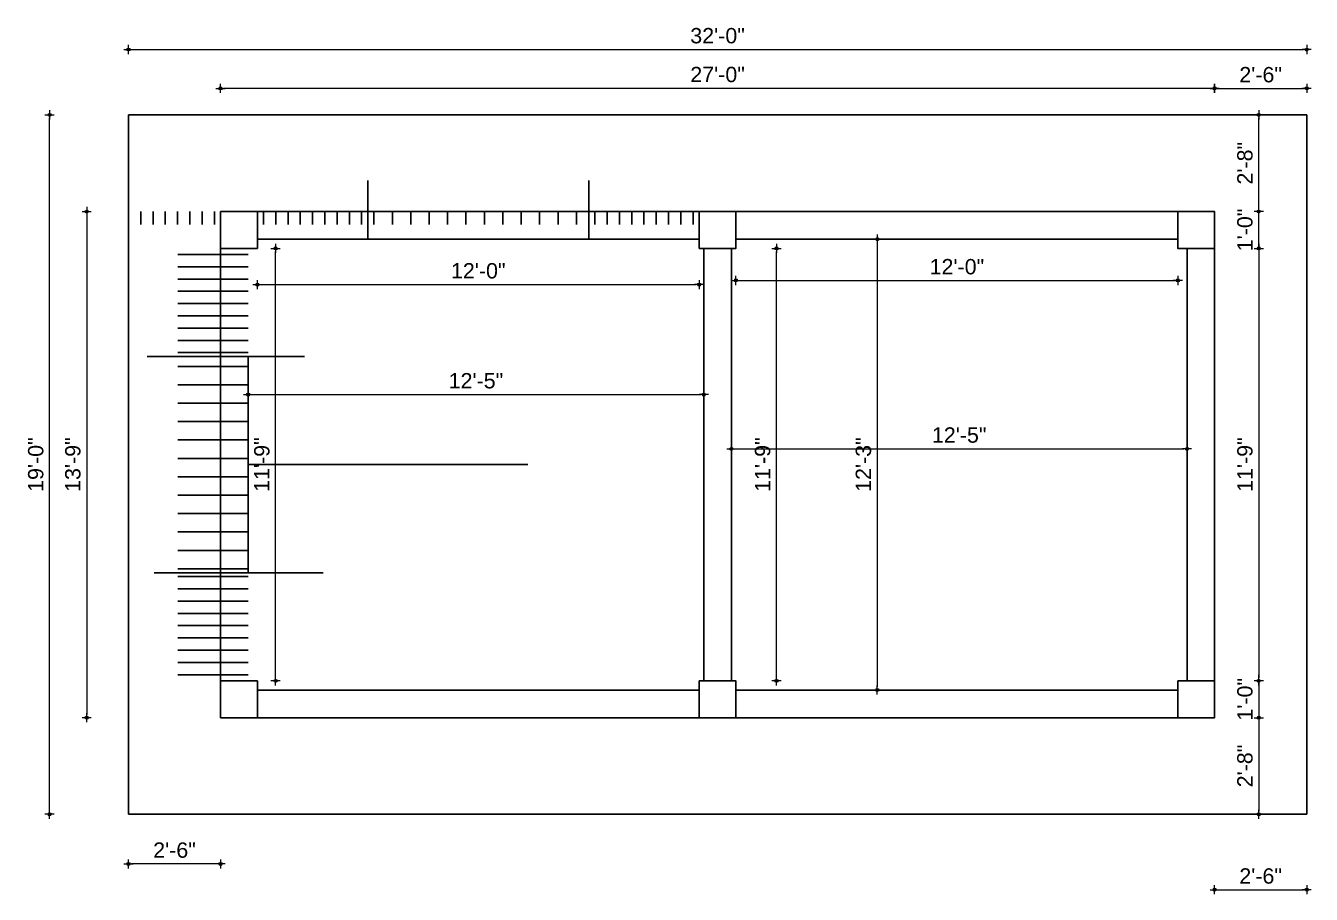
# Model space of a CAD drawing. Header units: inches. Extents: x 6312 to 8628, y -612 to 617.
# Drawn here: x 7019.3 to 7438.3, y 333.5 to 616.6 of the extents above; entities that cross this region are included whole.
import ezdxf

# ---------------------------------------------------------------- set-up
doc = ezdxf.new("R2010")
doc.units = ezdxf.units.IN
doc.header["$LTSCALE"] = 0.5
doc.header["$MEASUREMENT"] = 0
doc.header["$PDMODE"] = 66
doc.layers.add('hatch', color=9, linetype='Continuous', lineweight=0)
doc.layers.add('Toilet', color=7, linetype='Continuous', lineweight=25)
doc.styles.get("Standard").update_dxf_attribs({"font": 'arial.ttf'})
doc.dimstyles.new('S8', dxfattribs={"dimtxt": 5, "dimasz": 1, "dimexe": 6, "dimexo": 18, "dimgap": 1.9375, "dimtad": 1, "dimdec": 0, "dimzin": 3, "dimdsep": 46, "dimlunit": 4, "dimtxsty": 'Standard', "dimblk": 'dot 2', "dimcen": 12, "dimse1": 1, "dimse2": 1, "dimclrd": 1, "dimclre": 1, "dimclrt": 256, "dimadec": 0, "dimazin": 0, "dimtfac": 0.75, "dimtdec": 0, "dimtix": 1, "dimtmove": 1, "dimatfit": 3, "dimldrblk": 'DOT', "dimfxl": 1, "dimtolj": 1, "dimtzin": 0, "dimlwd": 9, "dimlwe": 9, "dimarcsym": 0})

# ---------------------------------------------------------------- blocks, each defined once
blk = doc.blocks.new('dot1')
at = {"layer": 'hatch'}
h = blk.add_hatch(color=256, dxfattribs=at)
edge = h.paths.add_edge_path()
edge.add_arc((0, 0), 1, 0, 360)
for p, q in [((3, 0), (-3, 0)), ((0, 3), (0, -3))]:
    blk.add_line(p, q, dxfattribs=at)
blk.add_circle((0, 0), 1, dxfattribs=at)
blk = doc.blocks.new('dot 2')
at = {"layer": 'hatch', "xscale": 0.5, "yscale": 0.5, "zscale": 0.5}
blk.add_blockref('dot1', (0, 0), dxfattribs=at)
blk = doc.blocks.new('*D1020')
at = {"layer": 'Defpoints', "color": 0, "transparency": 16777216}
for p in [(7240.29, 496.36), (7091.79, 473.54), (7240.29, 473.54)]:
    blk.add_point(p, dxfattribs=at)
at = {"layer": 'Toilet', "color": 1, "lineweight": 9, "transparency": 16777216}
blk.add_line((7092.79, 496.36), (7239.29, 496.36), dxfattribs=at)
at = {"layer": 'Toilet', "color": 1, "lineweight": 9, "transparency": 16777216, "rotation": 180}
blk.add_blockref('dot 2', (7091.79, 496.36), dxfattribs=at)
at = {"layer": 'Toilet', "color": 1, "lineweight": 9, "transparency": 16777216}
blk.add_blockref('dot 2', (7240.29, 496.36), dxfattribs=at)
at = {"layer": 'Toilet', "transparency": 16777216, "insert": (7166.04, 500.85), "char_height": 5, "attachment_point": 5}
blk.add_mtext('\\A1;12\'-5"', dxfattribs=at)
blk = doc.blocks.new('_Dot')
at = {"color": 0, "linetype": 'ByBlock', "lineweight": -2}
blk.add_line((-0.5, 0), (-1, 0), dxfattribs=at)
at = {"color": 0, "linetype": 'ByBlock', "const_width": 0.5}
blk.add_lwpolyline([(-0.25, 0, 1), (0.25, 0, 1)], format="xyb", close=True, dxfattribs=at)
blk = doc.blocks.new('*D1021')
at = {"layer": 'Defpoints', "color": 0, "transparency": 16777216}
for p in [(7397.79, 478.66), (7249.29, 473.54), (7397.79, 473.54)]:
    blk.add_point(p, dxfattribs=at)
at = {"layer": 'Toilet', "color": 1, "lineweight": 9, "transparency": 16777216}
blk.add_line((7250.29, 478.66), (7396.79, 478.66), dxfattribs=at)
at = {"layer": 'Toilet', "color": 1, "lineweight": 9, "transparency": 16777216, "rotation": 180}
blk.add_blockref('dot 2', (7249.29, 478.66), dxfattribs=at)
at = {"layer": 'Toilet', "color": 1, "lineweight": 9, "transparency": 16777216}
blk.add_blockref('dot 2', (7397.79, 478.66), dxfattribs=at)
at = {"layer": 'Toilet', "transparency": 16777216, "insert": (7323.54, 483.15), "char_height": 5, "attachment_point": 5}
blk.add_mtext('\\A1;12\'-5"', dxfattribs=at)
blk = doc.blocks.new('*D1022')
at = {"layer": 'Defpoints', "color": 0, "transparency": 16777216}
for p in [(7322.79, 547.04), (7296.83, 400.04), (7322.79, 400.04)]:
    blk.add_point(p, dxfattribs=at)
at = {"layer": 'Toilet', "color": 1, "lineweight": 9, "transparency": 16777216}
blk.add_line((7296.83, 546.04), (7296.83, 401.04), dxfattribs=at)
for p, rotation in [((7296.83, 547.04), 90), ((7296.83, 400.04), 270)]:
    blk.add_blockref('dot 2', p, dxfattribs=dict(at, rotation=rotation))
at = {"layer": 'Toilet', "transparency": 16777216, "insert": (7292.34, 473.54), "char_height": 5, "attachment_point": 5, "rotation": 90}
blk.add_mtext('\\A1;12\'-3"', dxfattribs=at)
blk = doc.blocks.new('*D1023')
at = {"layer": 'Defpoints', "color": 0, "transparency": 16777216}
for p in [(7082.79, 596.19), (7082.79, 556.04), (7406.79, 556.04)]:
    blk.add_point(p, dxfattribs=at)
at = {"layer": 'Toilet', "color": 1, "lineweight": 9, "transparency": 16777216}
blk.add_line((7405.79, 596.19), (7083.79, 596.19), dxfattribs=at)
at = {"layer": 'Toilet', "color": 1, "lineweight": 9, "transparency": 16777216, "rotation": 180}
blk.add_blockref('dot 2', (7082.79, 596.19), dxfattribs=at)
at = {"layer": 'Toilet', "color": 1, "lineweight": 9, "transparency": 16777216}
blk.add_blockref('dot 2', (7406.79, 596.19), dxfattribs=at)
at = {"layer": 'Toilet', "transparency": 16777216, "insert": (7244.79, 600.68), "char_height": 5, "attachment_point": 5}
blk.add_mtext('\\A1;27\'-0"', dxfattribs=at)
blk = doc.blocks.new('*D1024')
at = {"layer": 'Defpoints', "color": 0, "transparency": 16777216}
for p in [(7082.79, 556.04), (7039.17, 391.04), (7082.79, 391.04)]:
    blk.add_point(p, dxfattribs=at)
at = {"layer": 'Toilet', "color": 1, "lineweight": 9, "transparency": 16777216}
blk.add_line((7039.17, 555.04), (7039.17, 392.04), dxfattribs=at)
for p, rotation in [((7039.17, 556.04), 90), ((7039.17, 391.04), 270)]:
    blk.add_blockref('dot 2', p, dxfattribs=dict(at, rotation=rotation))
at = {"layer": 'Toilet', "transparency": 16777216, "insert": (7034.68, 473.54), "char_height": 5, "attachment_point": 5, "rotation": 90}
blk.add_mtext('\\A1;13\'-9"', dxfattribs=at)
blk = doc.blocks.new('*D1025')
at = {"layer": 'Defpoints', "color": 0, "transparency": 16777216}
for p in [(7406.79, 544.04), (7406.79, 403.04), (7421.17, 403.04)]:
    blk.add_point(p, dxfattribs=at)
at = {"layer": 'Toilet', "color": 1, "lineweight": 9, "transparency": 16777216}
blk.add_line((7421.17, 543.04), (7421.17, 404.04), dxfattribs=at)
for p, rotation in [((7421.17, 544.04), 90), ((7421.17, 403.04), 270)]:
    blk.add_blockref('dot 2', p, dxfattribs=dict(at, rotation=rotation))
at = {"layer": 'Toilet', "transparency": 16777216, "insert": (7416.68, 473.54), "char_height": 5, "attachment_point": 5, "rotation": 90}
blk.add_mtext('\\A1;11\'-9"', dxfattribs=at)
blk = doc.blocks.new('*D1026')
at = {"layer": 'Defpoints', "color": 0, "transparency": 16777216}
for p in [(7436.79, 608.85), (7052.79, 587.54), (7436.79, 587.54)]:
    blk.add_point(p, dxfattribs=at)
at = {"layer": 'Toilet', "color": 1, "lineweight": 9, "transparency": 16777216}
blk.add_line((7053.79, 608.85), (7435.79, 608.85), dxfattribs=at)
at = {"layer": 'Toilet', "color": 1, "lineweight": 9, "transparency": 16777216, "rotation": 180}
blk.add_blockref('dot 2', (7052.79, 608.85), dxfattribs=at)
at = {"layer": 'Toilet', "color": 1, "lineweight": 9, "transparency": 16777216}
blk.add_blockref('dot 2', (7436.79, 608.85), dxfattribs=at)
at = {"layer": 'Toilet', "transparency": 16777216, "insert": (7244.79, 613.34), "char_height": 5, "attachment_point": 5}
blk.add_mtext('\\A1;32\'-0"', dxfattribs=at)
blk = doc.blocks.new('*D1027')
at = {"layer": 'Defpoints', "color": 0, "transparency": 16777216}
for p in [(7027.07, 587.54), (7052.79, 587.54), (7052.79, 359.54)]:
    blk.add_point(p, dxfattribs=at)
at = {"layer": 'Toilet', "color": 1, "lineweight": 9, "transparency": 16777216}
blk.add_line((7027.07, 360.54), (7027.07, 586.54), dxfattribs=at)
for p, rotation in [((7027.07, 587.54), 90), ((7027.07, 359.54), 270)]:
    blk.add_blockref('dot 2', p, dxfattribs=dict(at, rotation=rotation))
at = {"layer": 'Toilet', "transparency": 16777216, "insert": (7022.58, 473.54), "char_height": 5, "attachment_point": 5, "rotation": 90}
blk.add_mtext('\\A1;19\'-0"', dxfattribs=at)
blk = doc.blocks.new('*D1028')
at = {"layer": 'Defpoints', "color": 0, "transparency": 16777216}
for p in [(7094.79, 547.04), (7238.79, 547.04), (7238.79, 532.21)]:
    blk.add_point(p, dxfattribs=at)
at = {"layer": 'Toilet', "color": 1, "lineweight": 9, "transparency": 16777216}
blk.add_line((7095.79, 532.21), (7237.79, 532.21), dxfattribs=at)
at = {"layer": 'Toilet', "color": 1, "lineweight": 9, "transparency": 16777216, "rotation": 180}
blk.add_blockref('dot 2', (7094.79, 532.21), dxfattribs=at)
at = {"layer": 'Toilet', "color": 1, "lineweight": 9, "transparency": 16777216}
blk.add_blockref('dot 2', (7238.79, 532.21), dxfattribs=at)
at = {"layer": 'Toilet', "transparency": 16777216, "insert": (7166.79, 536.7), "char_height": 5, "attachment_point": 5}
blk.add_mtext('\\A1;12\'-0"', dxfattribs=at)
blk = doc.blocks.new('*D1030')
at = {"layer": 'Defpoints', "color": 0, "transparency": 16777216}
for p in [(7249.29, 544.04), (7263.99, 544.04), (7249.29, 403.04)]:
    blk.add_point(p, dxfattribs=at)
at = {"layer": 'Toilet', "color": 1, "lineweight": 9, "transparency": 16777216}
blk.add_line((7263.99, 404.04), (7263.99, 543.04), dxfattribs=at)
for p, rotation in [((7263.99, 544.04), 90), ((7263.99, 403.04), 270)]:
    blk.add_blockref('dot 2', p, dxfattribs=dict(at, rotation=rotation))
at = {"layer": 'Toilet', "transparency": 16777216, "insert": (7259.5, 473.54), "char_height": 5, "attachment_point": 5, "rotation": 90}
blk.add_mtext('\\A1;11\'-9"', dxfattribs=at)
blk = doc.blocks.new('*D1071')
at = {"layer": 'Defpoints', "color": 0, "transparency": 16777216}
for p in [(7406.79, 556.04), (7421.17, 556.04), (7406.79, 544.04)]:
    blk.add_point(p, dxfattribs=at)
at = {"layer": 'Toilet', "color": 1, "lineweight": 9, "transparency": 16777216}
for p, q in [((7421.17, 557.04), (7421.17, 558.04)), ((7421.17, 544.04), (7421.17, 556.04)), ((7421.17, 543.04), (7421.17, 542.04))]:
    blk.add_line(p, q, dxfattribs=at)
for p, rotation in [((7421.17, 556.04), 270), ((7421.17, 544.04), 90)]:
    blk.add_blockref('dot 2', p, dxfattribs=dict(at, rotation=rotation))
at = {"layer": 'Toilet', "transparency": 16777216, "insert": (7416.68, 550.04), "char_height": 5, "attachment_point": 5, "rotation": 90}
blk.add_mtext('\\A1;1\'-0"', dxfattribs=at)
blk = doc.blocks.new('*D1072')
at = {"layer": 'Defpoints', "color": 0, "transparency": 16777216}
for p in [(7421.17, 587.54), (7436.79, 587.54), (7406.79, 556.04)]:
    blk.add_point(p, dxfattribs=at)
at = {"layer": 'Toilet', "color": 1, "lineweight": 9, "transparency": 16777216}
blk.add_line((7421.17, 557.04), (7421.17, 586.54), dxfattribs=at)
for p, rotation in [((7421.17, 587.54), 90), ((7421.17, 556.04), 270)]:
    blk.add_blockref('dot 2', p, dxfattribs=dict(at, rotation=rotation))
at = {"layer": 'Toilet', "transparency": 16777216, "insert": (7416.68, 571.79), "char_height": 5, "attachment_point": 5, "rotation": 90}
blk.add_mtext('\\A1;2\'-8"', dxfattribs=at)
blk = doc.blocks.new('*D1073')
at = {"layer": 'Defpoints', "color": 0, "transparency": 16777216}
for p in [(7406.79, 403.04), (7406.79, 391.04), (7421.17, 391.04)]:
    blk.add_point(p, dxfattribs=at)
at = {"layer": 'Toilet', "color": 1, "lineweight": 9, "transparency": 16777216}
for p, q in [((7421.17, 404.04), (7421.17, 405.04)), ((7421.17, 403.04), (7421.17, 391.04)), ((7421.17, 390.04), (7421.17, 389.04))]:
    blk.add_line(p, q, dxfattribs=at)
for p, rotation in [((7421.17, 403.04), 270), ((7421.17, 391.04), 90)]:
    blk.add_blockref('dot 2', p, dxfattribs=dict(at, rotation=rotation))
at = {"layer": 'Toilet', "transparency": 16777216, "insert": (7416.68, 397.04), "char_height": 5, "attachment_point": 5, "rotation": 90}
blk.add_mtext('\\A1;1\'-0"', dxfattribs=at)
blk = doc.blocks.new('*D1074')
at = {"layer": 'Defpoints', "color": 0, "transparency": 16777216}
for p in [(7406.79, 391.04), (7421.17, 359.54), (7436.79, 359.54)]:
    blk.add_point(p, dxfattribs=at)
at = {"layer": 'Toilet', "color": 1, "lineweight": 9, "transparency": 16777216}
blk.add_line((7421.17, 390.04), (7421.17, 360.54), dxfattribs=at)
for p, rotation in [((7421.17, 391.04), 90), ((7421.17, 359.54), 270)]:
    blk.add_blockref('dot 2', p, dxfattribs=dict(at, rotation=rotation))
at = {"layer": 'Toilet', "transparency": 16777216, "insert": (7416.68, 375.29), "char_height": 5, "attachment_point": 5, "rotation": 90}
blk.add_mtext('\\A1;2\'-8"', dxfattribs=at)
blk = doc.blocks.new('*D1076')
at = {"layer": 'Defpoints', "color": 0, "transparency": 16777216}
for p in [(7052.79, 391.04), (7082.79, 391.04), (7052.79, 343.35)]:
    blk.add_point(p, dxfattribs=at)
at = {"layer": 'Toilet', "color": 1, "lineweight": 9, "transparency": 16777216}
blk.add_line((7081.79, 343.35), (7053.79, 343.35), dxfattribs=at)
at = {"layer": 'Toilet', "color": 1, "lineweight": 9, "transparency": 16777216, "rotation": 180}
blk.add_blockref('dot 2', (7052.79, 343.35), dxfattribs=at)
at = {"layer": 'Toilet', "color": 1, "lineweight": 9, "transparency": 16777216}
blk.add_blockref('dot 2', (7082.79, 343.35), dxfattribs=at)
at = {"layer": 'Toilet', "transparency": 16777216, "insert": (7067.79, 347.84), "char_height": 5, "attachment_point": 5}
blk.add_mtext('\\A1;2\'-6"', dxfattribs=at)

msp = doc.modelspace()

# ---------------------------------------------------------------- linework, layer by layer
at = {"layer": 'Toilet'}
for p, q in [((7052.79, 587.54), (7436.79, 587.54)), ((7052.79, 359.54), (7052.79, 587.54)), ((7436.79, 587.54), (7436.79, 359.54)), ((7130.79, 547.04), (7130.79, 566.14)), ((7202.79, 547.04), (7202.79, 566.14)), ((7056.79, 556.04), (7056.79, 551.8)), ((7060.79, 556.04), (7060.79, 551.8)), ((7064.79, 556.04), (7064.79, 551.8)), ((7068.79, 556.04), (7068.79, 551.8)), ((7072.79, 556.04), (7072.79, 551.8)), ((7076.79, 556.04), (7076.79, 551.8)), ((7080.79, 556.04), (7080.79, 551.8)), ((7094.79, 556.04), (7238.79, 556.04)), ((7096.79, 556.04), (7096.79, 551.8)), ((7100.79, 556.04), (7100.79, 551.8)), ((7104.79, 556.04), (7104.79, 551.8)), ((7108.79, 556.04), (7108.79, 551.8)), ((7112.79, 556.04), (7112.79, 551.8)), ((7116.79, 556.04), (7116.79, 551.8)), ((7120.79, 556.04), (7120.79, 551.8)), ((7124.79, 556.04), (7124.79, 551.8)), ((7128.79, 556.04), (7128.79, 551.8)), ((7132.79, 556.04), (7132.79, 551.8)), ((7138.79, 556.04), (7138.79, 551.8)), ((7144.79, 556.04), (7144.79, 551.8)), ((7150.79, 556.04), (7150.79, 551.8)), ((7156.79, 556.04), (7156.79, 551.8)), ((7162.79, 556.04), (7162.79, 551.8)), ((7168.79, 556.04), (7168.79, 551.8)), ((7174.79, 556.04), (7174.79, 551.8)), ((7180.79, 556.04), (7180.79, 551.8)), ((7186.79, 556.04), (7186.79, 551.8)), ((7192.79, 556.04), (7192.79, 551.8)), ((7198.79, 556.04), (7198.79, 551.8)), ((7204.79, 556.04), (7204.79, 551.8)), ((7208.79, 556.04), (7208.79, 551.8)), ((7212.79, 556.04), (7212.79, 551.8)), ((7216.79, 556.04), (7216.79, 551.8)), ((7220.79, 556.04), (7220.79, 551.8)), ((7224.79, 556.04), (7224.79, 551.8)), ((7228.79, 556.04), (7228.79, 551.8)), ((7232.79, 556.04), (7232.79, 551.8)), ((7236.79, 556.04), (7236.79, 551.8)), ((7250.79, 556.04), (7394.79, 556.04)), ((7094.79, 547.04), (7238.79, 547.04)), ((7250.79, 547.04), (7394.79, 547.04)), ((7091.79, 542.04), (7068.92, 542.04)), ((7082.79, 403.04), (7082.79, 544.04)), ((7082.79, 544.04), (7088.79, 544.04)), ((7240.29, 403.04), (7240.29, 544.04)), ((7249.29, 403.04), (7249.29, 544.04)), ((7397.79, 544.04), (7397.79, 403.04)), ((7406.79, 544.04), (7406.79, 403.04)), ((7091.79, 538.04), (7068.92, 538.04)), ((7091.79, 534.04), (7068.92, 534.04)), ((7091.79, 530.04), (7068.92, 530.04)), ((7091.79, 526.04), (7068.92, 526.04)), ((7091.79, 522.04), (7068.92, 522.04)), ((7091.79, 518.04), (7068.92, 518.04)), ((7091.79, 514.04), (7068.92, 514.04)), ((7058.87, 508.79), (7110.18, 508.79)), ((7091.79, 510.04), (7068.92, 510.04)), ((7091.79, 508.79), (7091.79, 438.29)), ((7091.79, 505.57), (7068.92, 505.57)), ((7091.79, 499.57), (7068.92, 499.57)), ((7091.79, 493.57), (7068.92, 493.57)), ((7091.79, 487.57), (7068.92, 487.57)), ((7091.79, 481.57), (7068.92, 481.57)), ((7091.79, 475.57), (7068.92, 475.57)), ((7091.79, 473.54), (7182.96, 473.54)), ((7091.79, 469.57), (7068.92, 469.57)), ((7091.79, 463.57), (7068.92, 463.57)), ((7091.79, 457.57), (7068.92, 457.57)), ((7091.79, 451.57), (7068.92, 451.57)), ((7091.79, 445.57), (7068.92, 445.57)), ((7116.27, 438.29), (7061.15, 438.29)), ((7091.79, 439.57), (7068.92, 439.57)), ((7091.79, 437.04), (7068.92, 437.04)), ((7091.79, 433.04), (7068.92, 433.04)), ((7091.79, 429.04), (7068.92, 429.04)), ((7091.79, 425.04), (7068.92, 425.04)), ((7091.79, 421.04), (7068.92, 421.04)), ((7091.79, 417.04), (7068.92, 417.04)), ((7091.79, 413.04), (7068.92, 413.04)), ((7091.79, 409.04), (7068.92, 409.04)), ((7091.79, 405.04), (7068.92, 405.04)), ((7094.79, 400.04), (7238.79, 400.04)), ((7250.79, 400.04), (7394.79, 400.04)), ((7094.79, 391.04), (7238.79, 391.04)), ((7250.79, 391.04), (7394.79, 391.04)), ((7052.79, 359.54), (7436.79, 359.54))]:
    msp.add_line(p, q, dxfattribs=at)
for points in [[(7082.79, 556.04), (7094.79, 556.04), (7094.79, 544.04), (7082.79, 544.04)], [(7238.79, 556.04), (7250.79, 556.04), (7250.79, 544.04), (7238.79, 544.04)], [(7394.79, 556.04), (7406.79, 556.04), (7406.79, 544.04), (7394.79, 544.04)], [(7082.79, 403.04), (7094.79, 403.04), (7094.79, 391.04), (7082.79, 391.04)], [(7238.79, 403.04), (7250.79, 403.04), (7250.79, 391.04), (7238.79, 391.04)], [(7394.79, 403.04), (7406.79, 403.04), (7406.79, 391.04), (7394.79, 391.04)]]:
    msp.add_lwpolyline(points, close=True, dxfattribs=at)

# ---------------------------------------------------------------- dimensions: what is measured, and where the dimension line sits
for base, p1, p2, picture, middle in [((7436.79, 608.85), (7052.79, 587.54), (7436.79, 587.54), '*D1026', (7244.79, 613.34)), ((7082.79, 596.19), (7406.79, 556.04), (7082.79, 556.04), '*D1023', (7244.79, 600.68)), ((7238.79, 532.21), (7094.79, 547.04), (7238.79, 547.04), '*D1028', (7166.79, 536.7)), ((7240.291365, 496.36408553), (7091.791365, 473.53658489), (7240.291365, 473.53658489), '*D1020', (7166.041365, 500.85445047)), ((7397.791365, 478.66439199), (7249.291365, 473.53658489), (7397.791365, 473.53658489), '*D1021', (7323.541365, 483.15475692)), ((7052.79, 343.35), (7082.79, 391.04), (7052.79, 391.04), '*D1076', (7067.79, 347.84))]:
    dim = msp.add_linear_dim(base=base, p1=p1, p2=p2, dimstyle='S8', override={"dimfxl": 2, "dimfxlon": 1, "dimarcsym": 1}, dxfattribs=at)
    dim.commit()
    dim.dimension.update_dxf_attribs({"geometry": picture, "text_midpoint": middle})
for base, p1, p2 in [((7436.79, 596.19), (7406.79, 556.04), (7436.79, 556.04)), ((7394.79, 533.59), (7250.79, 547.04), (7394.79, 547.04)), ((7436.79, 334.96), (7406.79, 391.04), (7436.79, 391.04))]:
    msp.add_linear_dim(base=base, p1=p1, p2=p2, dimstyle='S8', override={"dimfxl": 2, "dimfxlon": 1, "dimarcsym": 1}, dxfattribs=at).render()
for base, p1, p2, picture, middle in [((7027.07, 587.54), (7052.79, 359.54), (7052.79, 587.54), '*D1027', (7022.58, 473.54)), ((7421.17003879, 587.53658489), (7406.791365, 556.03658489), (7436.791365, 587.53658489), '*D1072', (7416.67967385, 571.78658489)), ((7039.17, 391.04), (7082.79, 556.04), (7082.79, 391.04), '*D1024', (7034.68, 473.54)), ((7421.17, 556.04), (7406.79, 544.04), (7406.79, 556.04), '*D1071', (7416.68, 550.04)), ((7263.99, 544.04), (7249.29, 403.04), (7249.29, 544.04), '*D1030', (7259.5, 473.54)), ((7296.83, 400.04), (7322.79, 547.04), (7322.79, 400.04), '*D1022', (7292.34, 473.54)), ((7421.17, 403.04), (7406.79, 544.04), (7406.79, 403.04), '*D1025', (7416.68, 473.54)), ((7421.17, 391.04), (7406.79, 403.04), (7406.79, 391.04), '*D1073', (7416.68, 397.04)), ((7421.17003879, 359.53658489), (7406.791365, 391.03658489), (7436.791365, 359.53658489), '*D1074', (7416.67967385, 375.28658489))]:
    dim = msp.add_linear_dim(base=base, p1=p1, p2=p2, angle=90, dimstyle='S8', override={"dimfxl": 2, "dimfxlon": 1, "dimarcsym": 1}, dxfattribs=at)
    dim.commit()
    dim.dimension.update_dxf_attribs({"geometry": picture, "text_midpoint": middle})
msp.add_linear_dim(base=(7100.72, 544.04), p1=(7091.79, 403.04), p2=(7091.79, 544.04), angle=90, dimstyle='S8', override={"dimfxl": 2, "dimfxlon": 1, "dimarcsym": 1}, dxfattribs=at).render()

doc.saveas('drawing.dxf')
